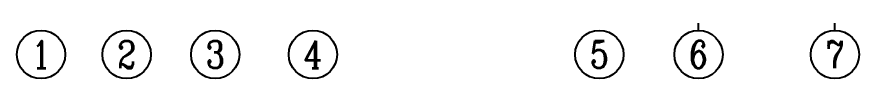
# Model space of a CAD drawing. Header units: metres. Extents: x 0 to 435, y 0 to 273.
# Drawn here: x 138.75 to 159.65, y 214.42 to 215.62 of the extents above; entities that cross this region are included whole.
import ezdxf
from ezdxf.enums import TextEntityAlignment as Align

# ---------------------------------------------------------------- set-up
doc = ezdxf.new("R2010")
doc.units = ezdxf.units.M
doc.header["$MEASUREMENT"] = 0
doc.layers.add('YQ_AXIS', color=3, linetype='Continuous')
doc.styles.add('YQ_AXIS', font='COMPLEX.SHX', dxfattribs={"width": 0.8, "bigfont": 'GBCBIG.SHX'})

msp = doc.modelspace()

# ---------------------------------------------------------------- linework, layer by layer
at = {"layer": 'YQ_AXIS'}
for p, q in [((155.6611, 215.6168), (155.6611, 218.9168)), ((159.0451, 215.6168), (159.0451, 218.9168))]:
    msp.add_line(p, q, dxfattribs=at)
for centre in [(139.3531, 215.0168), (141.4771, 215.0168), (143.6731, 215.0168), (146.0971, 215.0168), (153.2011, 215.0168), (155.6611, 215.0168), (159.0451, 215.0168)]:
    msp.add_circle(centre, 0.6, dxfattribs=at)

# ---------------------------------------------------------------- texts
at = {"layer": 'YQ_AXIS', "color": 7, "style": 'YQ_AXIS', "width": 0.8}
for s, p in [('1', (139.3531, 215.0168)), ('2', (141.4771, 215.0168)), ('3', (143.6731, 215.0168)), ('4', (146.0971, 215.0168)), ('5', (153.2011, 215.0168)), ('6', (155.6611, 215.0168)), ('7', (159.0451, 215.0168))]:
    msp.add_text(s, height=0.675, dxfattribs=at).set_placement(p, align=Align.MIDDLE)

doc.saveas('drawing.dxf')
